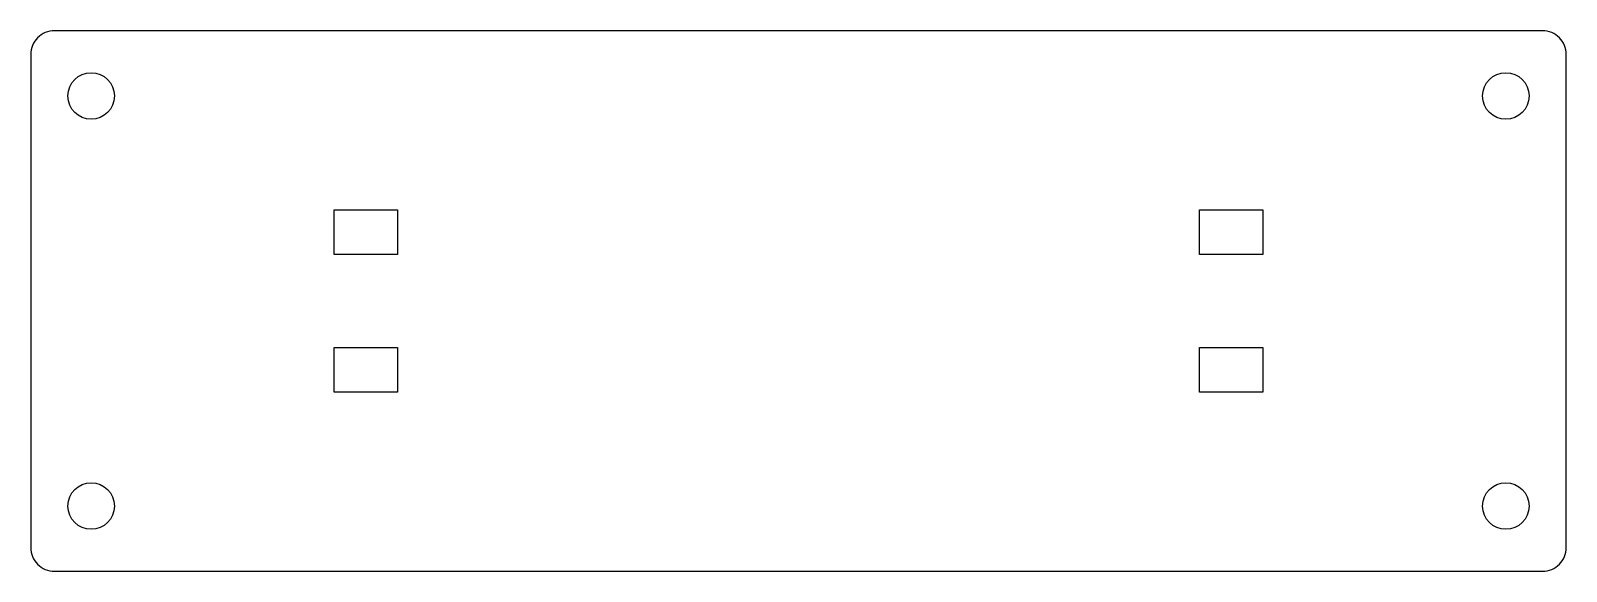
# Model space of a CAD drawing. Header units: millimetres. Extents: x -81.2 to 1.3, y -29 to 0.
import ezdxf

# ---------------------------------------------------------------- set-up
doc = ezdxf.new("R2010")
doc.units = ezdxf.units.MM

msp = doc.modelspace()

# ---------------------------------------------------------------- linework, layer by layer
msp.add_lwpolyline([(-81.23, -27.73, 0.414214), (-79.96, -29), (0, -29, 0.414214), (1.27, -27.73), (1.27, -1.27, 0.414214), (0, 0), (-79.96, 0, 0.414214), (-81.23, -1.27)], format="xyb", close=True)
for points in [[(-64.93, -12), (-64.93, -9.6), (-61.53, -9.6), (-61.53, -12)], [(-18.43, -12), (-18.43, -9.6), (-15.03, -9.6), (-15.03, -12)], [(-64.93, -19.4), (-64.93, -17), (-61.53, -17), (-61.53, -19.4)], [(-18.43, -19.4), (-18.43, -17), (-15.03, -17), (-15.03, -19.4)]]:
    msp.add_lwpolyline(points, close=True)
for centre in [(-77.98, -3.5), (-1.98, -3.5), (-77.98, -25.5), (-1.98, -25.5)]:
    msp.add_circle(centre, 1.25)

doc.saveas('drawing.dxf')
